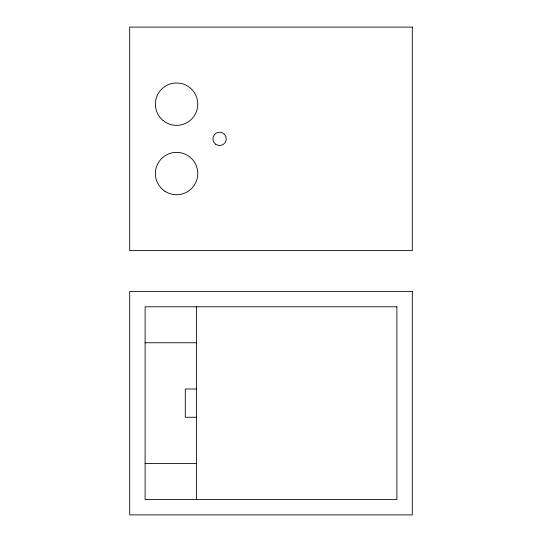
<?xml version="1.0" encoding="UTF-8"?>
<svg xmlns="http://www.w3.org/2000/svg" width="542" height="542" viewBox="0 0 542 542"><rect width="100%" height="100%" fill="white"/><g stroke="black" fill="none" stroke-linecap="round" stroke-linejoin="round"><path stroke-width="0.81" d="M145.107 342.761L196.495 342.761M196.495 389.007L185.276 389.007L185.276 417.265L196.495 417.265M145.107 463.518L196.495 463.518M196.495 306.792L196.495 499.487M412.306 27.1L129.694 27.1L129.694 250.621L412.306 250.621L412.306 27.1M412.306 291.379L129.694 291.379L129.694 514.9L412.306 514.9L412.306 291.379M396.893 306.792L145.107 306.792L145.107 499.487L396.893 499.487L396.893 306.792M215.581 144.186A6.68 6.68 0 0 0 226.244 139.694A6.68 6.68 0 0 0 217.024 132.709A6.68 6.68 0 0 0 215.581 144.186M163.128 120.561A21.199 21.199 0 0 0 197.491 107.634A21.199 21.199 0 0 0 169.118 84.335A21.199 21.199 0 0 0 163.128 120.561M164.897 191.231A21.199 21.199 0 0 0 197.735 174.822A21.199 21.199 0 0 0 167.105 154.585A21.199 21.199 0 0 0 164.897 191.231"/></g></svg>
